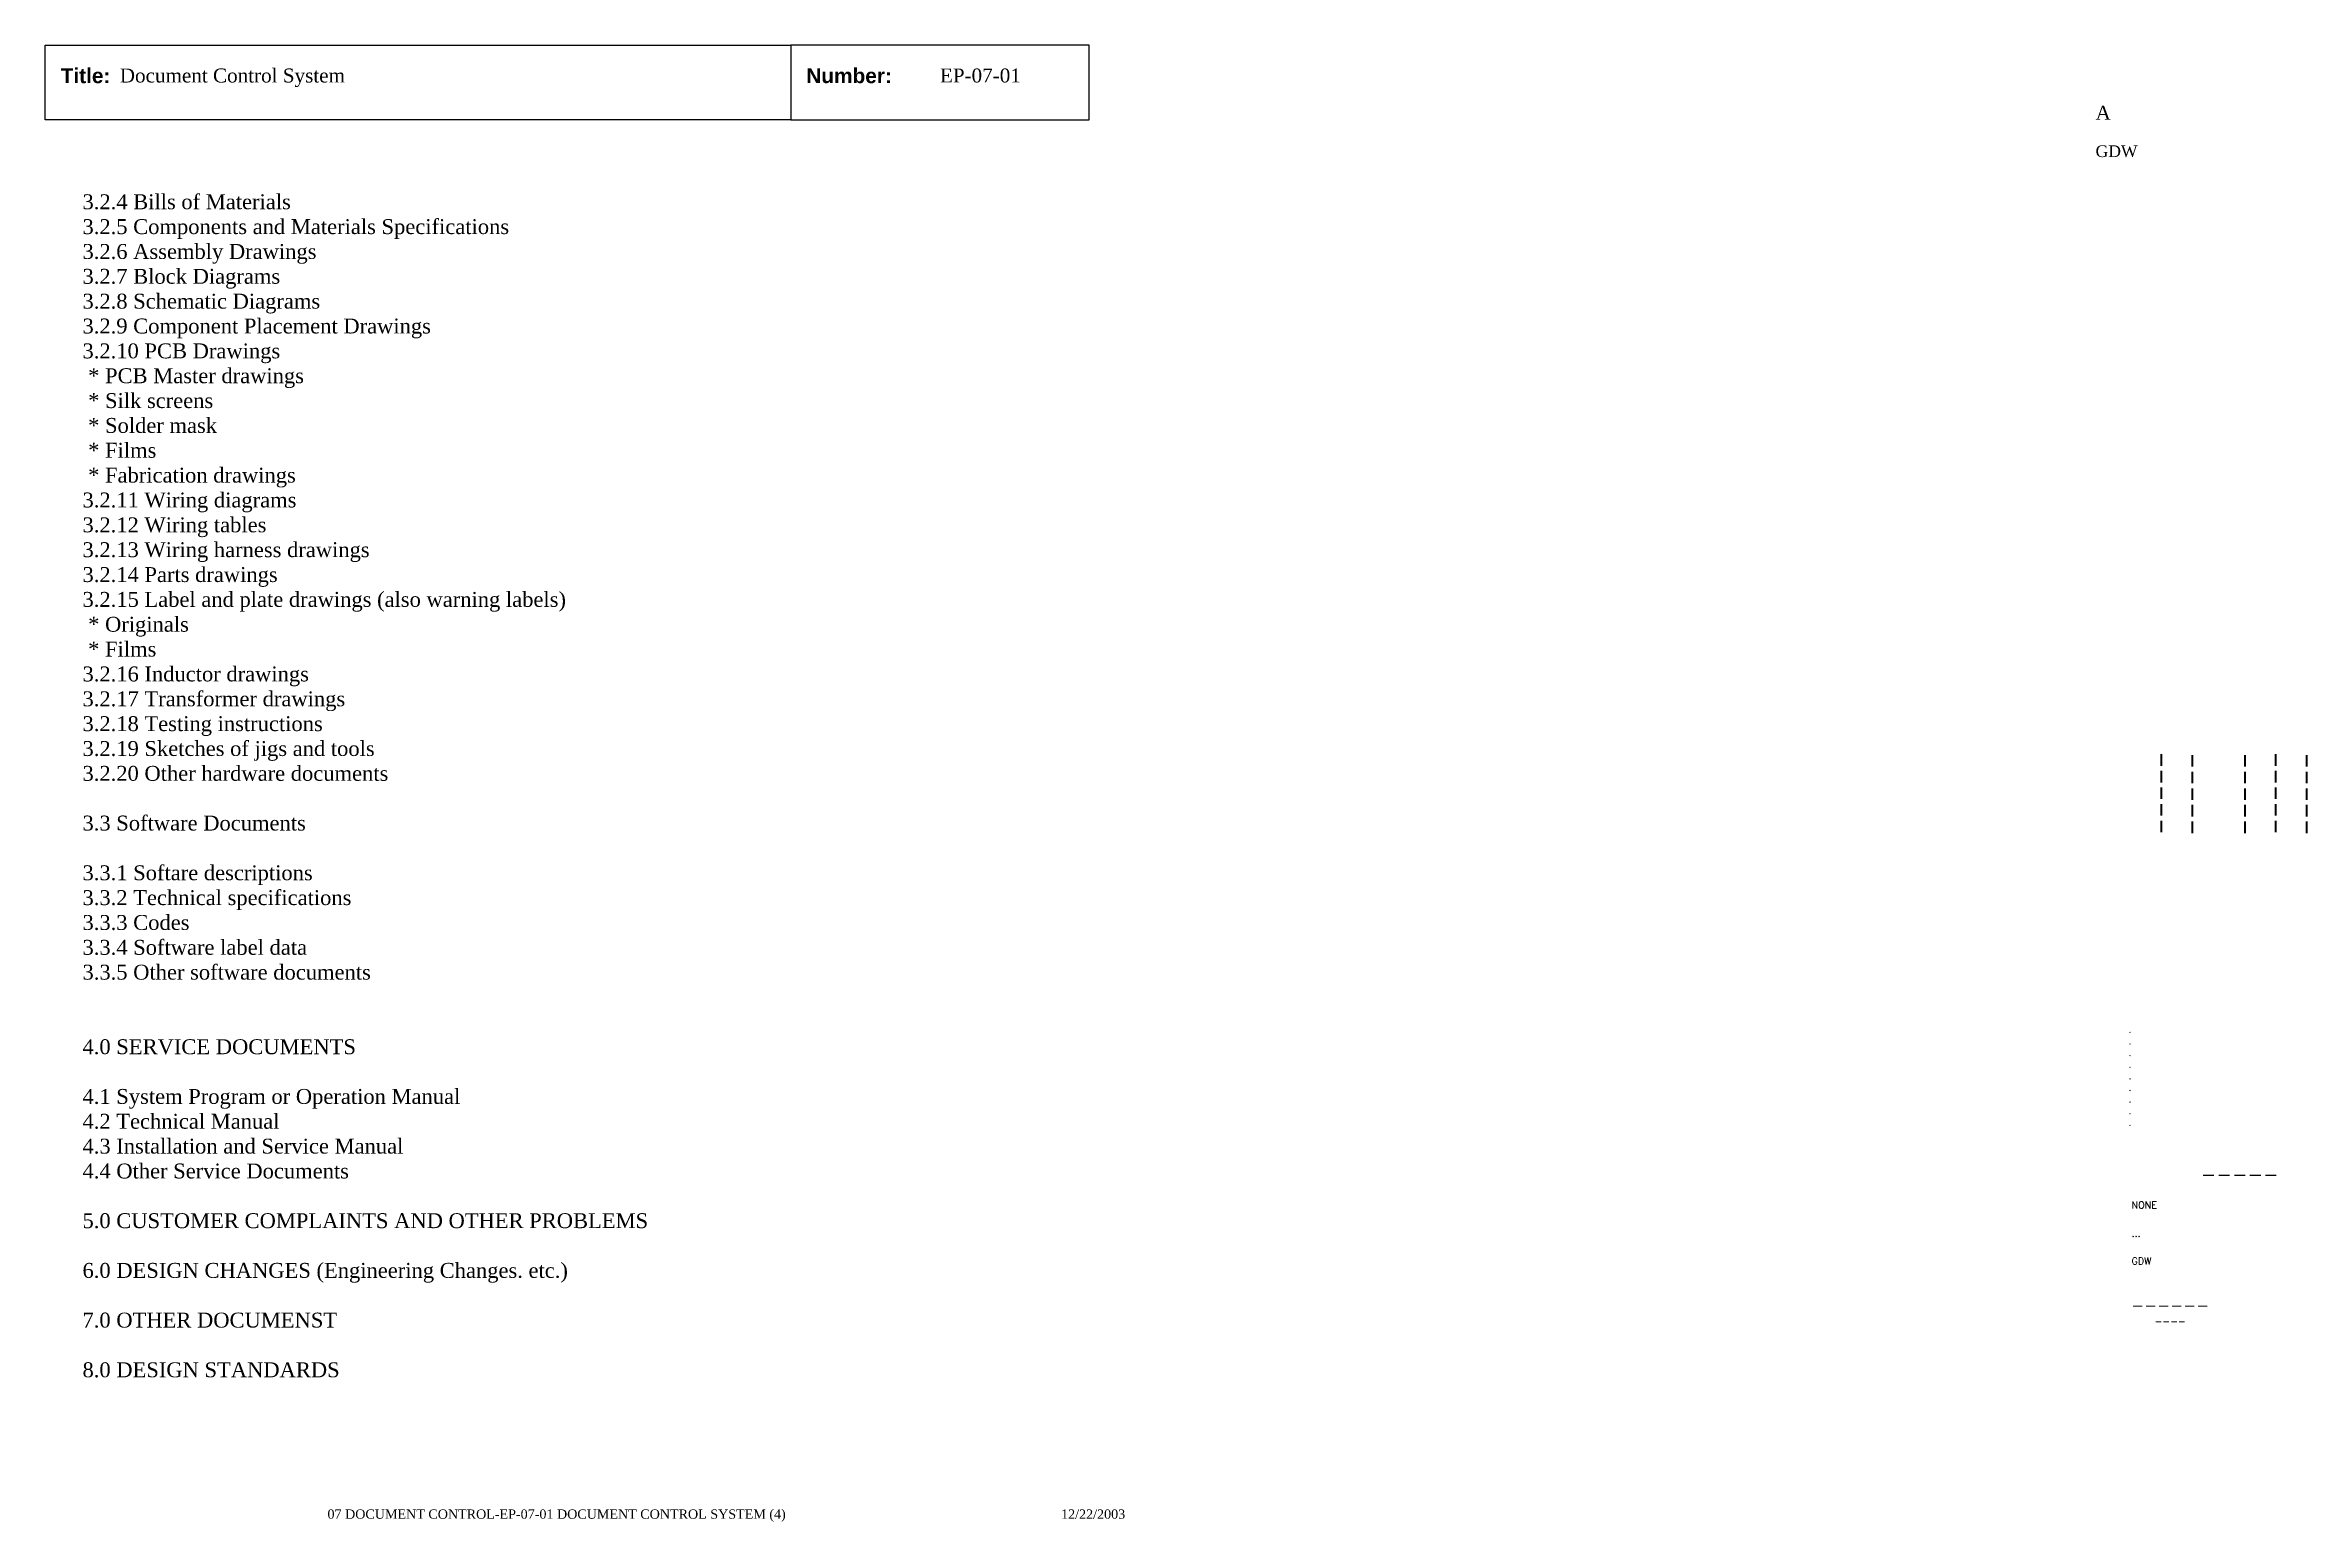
# Paper-space layout 'EP-07-01 Document Control System (4)' of a CAD drawing. Header units: inches. Extents: x 1 to 31.3, y 0.2 to 20.
import ezdxf
from ezdxf.enums import TextEntityAlignment as Align

# ---------------------------------------------------------------- set-up
doc = ezdxf.new("R2010")
doc.units = ezdxf.units.IN
doc.header["$MEASUREMENT"] = 0
doc.layers.add('TitleBlock_Attributes', color=40, linetype='Continuous', plot=False)
doc.layers.add('TitleBlock_Atts_Print', color=1, linetype='Continuous')
doc.styles.get("Standard").update_dxf_attribs({"font": 'simplex.shx'})
doc.styles.add('style1', font='TIMES.TTF')
doc.styles.add('styleAtt', font='TIMES.TTF')
doc.styles.add('TBBIGTEXT', font='complex.shx')

# ---------------------------------------------------------------- blocks, each defined once
blk = doc.blocks.new('Test1')
at = {"layer": 'TitleBlock_Attributes', "style": 'TBBIGTEXT', "width": 0.8}
for tag, p, height in [('SideLine1', (29.492, 9.408), 0.25), ('SideLine2', (29.906, 9.396), 0.25), ('SideLine3', (30.612, 9.396), 0.25), ('SideLine4', (31.026, 9.408), 0.25), ('SideLine5', (31.44, 9.396), 0.25), ('File-Layout', (28.803, 3.641), 0.125)]:
    blk.add_attdef(tag, p, '', height=height, rotation=90, dxfattribs=at)
at = {"layer": 'TitleBlock_Attributes'}
for tag, p, height in [('REV1', (28.947, 6.754), 0.0625), ('REV2', (28.947, 6.598), 0.0625), ('REV3', (28.947, 6.442), 0.0625), ('REV4', (28.947, 6.286), 0.0625), ('REV5', (28.947, 6.13), 0.0625), ('REV6', (28.947, 5.974), 0.0625), ('REV7', (28.947, 5.818), 0.0625), ('REV8', (28.947, 5.662), 0.0625), ('REV9', (28.947, 5.506), 0.0625), ('SCALE', (28.983, 4.394), 0.0938), ('INCHARGE', (28.983, 4.016), 0.0938), ('DRW', (28.983, 3.641), 0.0938)]:
    blk.add_attdef(tag, p, '', height=height, dxfattribs=at)
at = {"layer": 'TitleBlock_Attributes', "style": 'TBBIGTEXT'}
for tag, height, p in [('PROJNUM', 0.188, (30.434, 4.761)), ('DWG_NUM', 0.156, (31.168, 4.127)), ('CUSTOMER', 0.156, (29.501, 3.017)), ('LOCATION', 0.0938, (29.501, 2.835)), ('DESC_1', 0.188, (29.501, 2.412)), ('DESC_2', 0.188, (29.501, 2.1)), ('DESC_3', 0.188, (29.501, 1.787))]:
    blk.add_attdef(tag, text='', height=height, dxfattribs=at).set_placement(p, align=Align.CENTER)
at = {"layer": 'TitleBlock_Attributes'}
blk.add_attdef('DRW_DATE', text='', height=0.0938, dxfattribs=at).set_placement((31.149, 3.648), align=Align.CENTER)

psp = doc.layouts.new('EP-07-01 Document Control System (4)')

# ---------------------------------------------------------------- linework, layer by layer
for points in [[(1, 20), (11, 20), (11, 19), (1, 19)], [(11, 19), (15, 19), (15, 20), (11, 20)]]:
    psp.add_lwpolyline(points, close=True)

# ---------------------------------------------------------------- block references
ref = psp.add_blockref('Test1', (0, 0))
ref.add_attrib('CUSTOMER', '------', dxfattribs={"layer": 'TitleBlock_Attributes', "height": 0.1562, "style": 'TBBIGTEXT'}).set_placement((29.501, 3.017), align=Align.CENTER)
ref.add_attrib('LOCATION', '----', dxfattribs={"layer": 'TitleBlock_Attributes', "height": 0.0938, "style": 'TBBIGTEXT'}).set_placement((29.501, 2.835), align=Align.CENTER)
ref.add_attrib('DESC_1', 'Document Control System', (2, 19.5), dxfattribs={"layer": 'TitleBlock_Atts_Print', "height": 0.1875, "style": 'styleAtt'})
ref.add_attrib('DESC_2', 'EP-07-01', (13, 19.5), dxfattribs={"layer": 'TitleBlock_Atts_Print', "height": 0.1875, "style": 'styleAtt'})
ref.add_attrib('DESC_3', 'A', (28.5, 19), dxfattribs={"layer": 'TitleBlock_Attributes', "height": 0.188, "style": 'styleAtt'})
ref.add_attrib('PROJNUM', '-----', dxfattribs={"layer": 'TitleBlock_Attributes', "height": 0.1875, "style": 'TBBIGTEXT'}).set_placement((30.434, 4.761), align=Align.CENTER)
ref.add_attrib('DWG_NUM', 'GDW', (28.5, 18.5), dxfattribs={"layer": 'TitleBlock_Attributes', "height": 0.1562, "style": 'styleAtt'})
ref.add_attrib('DRW_DATE', '12/22/2003', dxfattribs={"layer": 'TitleBlock_Atts_Print', "height": 0.125, "style": 'styleAtt'}).set_placement((15.055, 0.232), align=Align.CENTER)
ref.add_attrib('DRW', 'GDW', (28.983, 3.641), dxfattribs={"layer": 'TitleBlock_Attributes', "height": 0.0938})
ref.add_attrib('INCHARGE', '...', (28.983, 4.016), dxfattribs={"layer": 'TitleBlock_Attributes', "height": 0.0938})
ref.add_attrib('SCALE', 'NONE', (28.983, 4.394), dxfattribs={"layer": 'TitleBlock_Attributes', "height": 0.0938})
ref.add_attrib('REV1', '.', (28.947, 6.754), dxfattribs={"layer": 'TitleBlock_Attributes', "height": 0.0625})
ref.add_attrib('REV2', '.', (28.947, 6.598), dxfattribs={"layer": 'TitleBlock_Attributes', "height": 0.0625})
ref.add_attrib('REV3', '.', (28.947, 6.442), dxfattribs={"layer": 'TitleBlock_Attributes', "height": 0.0625})
ref.add_attrib('REV4', '.', (28.947, 6.286), dxfattribs={"layer": 'TitleBlock_Attributes', "height": 0.0625})
ref.add_attrib('REV5', '.', (28.947, 6.13), dxfattribs={"layer": 'TitleBlock_Attributes', "height": 0.0625})
ref.add_attrib('REV6', '.', (28.947, 5.974), dxfattribs={"layer": 'TitleBlock_Attributes', "height": 0.0625})
ref.add_attrib('REV7', '.', (28.947, 5.818), dxfattribs={"layer": 'TitleBlock_Attributes', "height": 0.0625})
ref.add_attrib('REV8', '.', (28.947, 5.662), dxfattribs={"layer": 'TitleBlock_Attributes', "height": 0.0625})
ref.add_attrib('REV9', '.', (28.947, 5.506), dxfattribs={"layer": 'TitleBlock_Attributes', "height": 0.0625})
ref.add_attrib('SideLine1', '-----', (29.492, 9.408), dxfattribs={"layer": 'TitleBlock_Attributes', "height": 0.25, "rotation": 90, "style": 'TBBIGTEXT', "width": 0.8})
ref.add_attrib('SideLine2', '-----', (29.906, 9.396), dxfattribs={"layer": 'TitleBlock_Attributes', "height": 0.25, "rotation": 90, "style": 'TBBIGTEXT', "width": 0.8})
ref.add_attrib('SideLine3', '-----', (30.612, 9.396), dxfattribs={"layer": 'TitleBlock_Attributes', "height": 0.25, "rotation": 90, "style": 'TBBIGTEXT', "width": 0.8})
ref.add_attrib('SideLine4', '-----', (31.026, 9.408), dxfattribs={"layer": 'TitleBlock_Attributes', "height": 0.25, "rotation": 90, "style": 'TBBIGTEXT', "width": 0.8})
ref.add_attrib('SideLine5', '-----', (31.44, 9.396), dxfattribs={"layer": 'TitleBlock_Attributes', "height": 0.25, "rotation": 90, "style": 'TBBIGTEXT', "width": 0.8})
ref.add_attrib('File-Layout', '07 DOCUMENT CONTROL-EP-07-01 DOCUMENT CONTROL SYSTEM (4)', dxfattribs={"layer": 'TitleBlock_Atts_Print', "height": 0.125, "style": 'styleAtt'}).set_placement((7.859, 0.232), align=Align.CENTER)

# ---------------------------------------------------------------- texts
at = {"color": 5, "char_height": 0.2, "width": 2, "attachment_point": 1, "line_spacing_factor": 1.5, "style": 'style1'}
for s, insert in [('{\\fArial|b1|i0|c0|p34;Title:}', (1.207, 19.691)), ('{\\fArial|b1|i0|c0|p34;Number:}', (11.207, 19.691))]:
    psp.add_mtext(s, dxfattribs=dict(at, insert=insert))
at = {"color": 5, "insert": (1.5, 18), "char_height": 0.2, "width": 13, "attachment_point": 1, "style": 'style1'}
psp.add_mtext('3.2.4 Bills of Materials\\P3.2.5 Components and Materials Specifications\\P3.2.6 Assembly Drawings\\P3.2.7 Block Diagrams\\P3.2.8 Schematic Diagrams\\P3.2.9 Component Placement Drawings\\P3.2.10 PCB Drawings\\P * PCB Master drawings\\P * Silk screens\\P * Solder mask\\P * Films\\P * Fabrication drawings\\P3.2.11 Wiring diagrams\\P3.2.12 Wiring tables\\P3.2.13 Wiring harness drawings\\P3.2.14 Parts drawings\\P3.2.15 Label and plate drawings (also warning labels)\\P * Originals\\P * Films\\P3.2.16 Inductor drawings\\P3.2.17 Transformer drawings\\P3.2.18 Testing instructions\\P3.2.19 Sketches of jigs and tools\\P3.2.20 Other hardware documents\\P\\P3.3 Software Documents\\P\\P3.3.1 Softare descriptions\\P3.3.2 Technical specifications\\P3.3.3 Codes\\P3.3.4 Software label data\\P3.3.5 Other software documents\\P\\P\\P4.0 SERVICE DOCUMENTS\\P\\P4.1 System Program or Operation Manual\\P4.2 Technical Manual\\P4.3 Installation and Service Manual\\P4.4 Other Service Documents\\P\\P5.0 CUSTOMER COMPLAINTS AND OTHER PROBLEMS\\P\\P6.0 DESIGN CHANGES (Engineering Changes. etc.)\\P\\P7.0 OTHER DOCUMENST\\P\\P8.0 DESIGN STANDARDS', dxfattribs=at)

doc.saveas('drawing.dxf')
